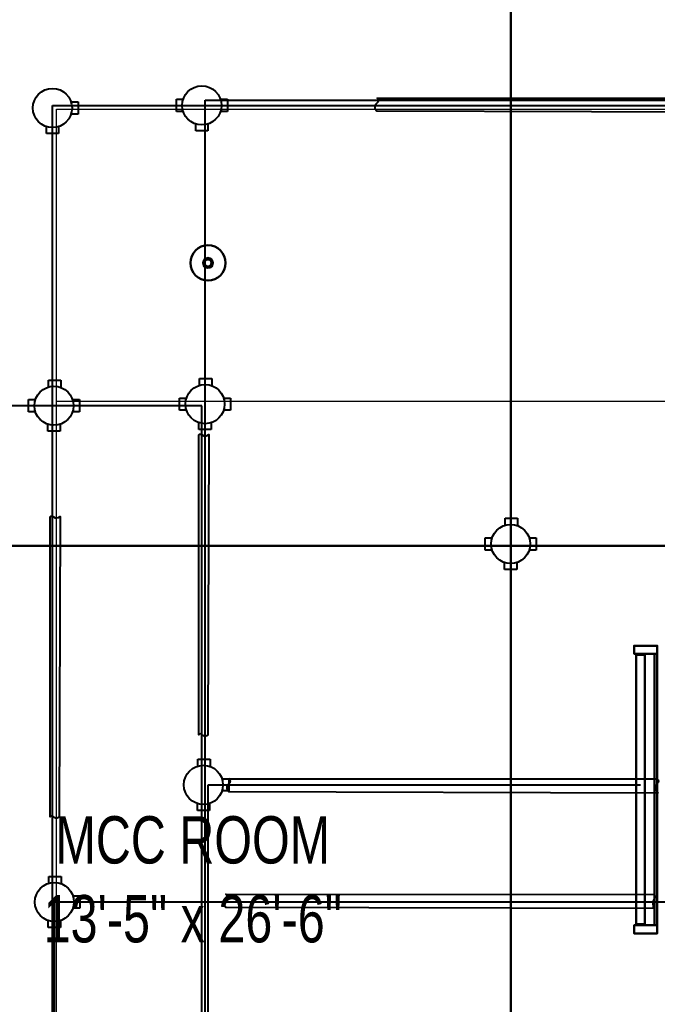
# Model space of a CAD drawing. Header units: inches. Extents: x 1439 to 2532, y 856 to 1629.
# Drawn here: x 2029.7 to 2137.5, y 1201 to 1367.5 of the extents above; entities that cross this region are included whole.
import ezdxf

# ---------------------------------------------------------------- set-up
doc = ezdxf.new("R2010")
doc.units = ezdxf.units.IN
doc.header["$MEASUREMENT"] = 0
doc.layers.add('Cables', color=7, linetype='Continuous')
doc.layers.add('dim-8', color=18, linetype='Continuous', lineweight=15)
doc.layers.add('E-WTL-Wall-Tube-Light', color=7, linetype='Continuous', lineweight=30)
doc.styles.add('Swiss721', font='swisscl.ttf')

# ---------------------------------------------------------------- blocks, each defined once
blk = doc.blocks.new('A$C63C712C3')
at = {"ltscale": 2}
for p, q in [((39.8, 42), (33.8, 42)), ((39.8, 15.9), (33.8, 15.9)), ((1230.6, 42), (1236.6, 42)), ((1230.6, 15.9), (1236.6, 15.9))]:
    blk.add_line(p, q, dxfattribs=at)
for points in [[(35.5, 102.6), (0, 102.6), (0, 0), (35.5, 0)], [(35.5, 102.6), (1235.5, 102.6), (1235.5, 90.2), (35.5, 90.2)], [(1235.5, 102.6), (1270.9, 102.6), (1270.9, 0), (1235.5, 0)], [(39.8, 47.6), (1230.6, 47.6), (1230.6, 10.1), (39.8, 10.1)]]:
    blk.add_lwpolyline(points, close=True, dxfattribs=at)

msp = doc.modelspace()

# ---------------------------------------------------------------- linework, layer by layer
at = {"color": 6, "lineweight": 30}
for p, q in [((2112.73, 1278.53), (2112.73, 1396.88)), ((1985.66, 1278.53), (2271.77, 1278.53)), ((2112.73, 1101.58), (2112.73, 1278.86))]:
    msp.add_line(p, q, dxfattribs=at)
for p, q in [((2038.38, 1353.6), (2039.55, 1353.6)), ((2039.55, 1353.6), (2039.55, 1351.54)), ((2056.19, 1351.98), (2056.19, 1354.05)), ((2056.19, 1354.05), (2057.36, 1354.05)), ((2063.64, 1354.05), (2064.81, 1354.05)), ((2064.81, 1354.05), (2064.81, 1351.98)), ((2057.36, 1351.98), (2056.19, 1351.98)), ((2064.81, 1351.98), (2063.64, 1351.98)), ((2039.55, 1351.54), (2038.38, 1351.54)), ((2034.2, 1348.26), (2034.2, 1349.43)), ((2036.27, 1349.43), (2036.27, 1348.26)), ((2059.46, 1348.7), (2059.46, 1349.87)), ((2061.53, 1348.7), (2059.46, 1348.7)), ((2061.53, 1349.87), (2061.53, 1348.7)), ((2036.27, 1348.26), (2034.2, 1348.26)), ((2060.11, 1305.68), (2060.11, 1306.85)), ((2060.11, 1306.85), (2062.17, 1306.85)), ((2062.17, 1306.85), (2062.18, 1305.61)), ((2034.55, 1305.41), (2034.55, 1306.58)), ((2034.55, 1306.58), (2036.62, 1306.58)), ((2036.62, 1306.58), (2036.62, 1305.34)), ((2056.73, 1301.47), (2056.73, 1303.53)), ((2056.73, 1303.53), (2057.9, 1303.53)), ((2064.19, 1303.53), (2065.36, 1303.53)), ((2065.36, 1303.53), (2065.36, 1301.47)), ((2031.18, 1301.2), (2031.18, 1303.27)), ((2031.18, 1303.27), (2032.35, 1303.27)), ((2038.63, 1303.27), (2039.8, 1303.27)), ((2039.8, 1303.27), (2039.8, 1301.2)), ((2032.35, 1301.2), (2031.18, 1301.2)), ((2039.8, 1301.2), (2038.63, 1301.2)), ((2057.9, 1301.47), (2056.73, 1301.47)), ((2065.36, 1301.47), (2064.19, 1301.47)), ((2034.45, 1297.92), (2034.45, 1299.09)), ((2036.52, 1299.09), (2036.52, 1297.92)), ((2060.01, 1298.19), (2060.01, 1299.36)), ((2062.07, 1299.36), (2062.07, 1298.19)), ((2036.52, 1297.92), (2034.45, 1297.92)), ((2062.07, 1298.19), (2060.01, 1298.19)), ((2111.8, 1282.04), (2111.8, 1283.21)), ((2111.8, 1283.21), (2113.86, 1283.21)), ((2113.86, 1283.21), (2113.86, 1281.97)), ((2108.42, 1277.83), (2108.42, 1279.89)), ((2108.42, 1279.89), (2109.59, 1279.89)), ((2115.88, 1279.89), (2117.05, 1279.89)), ((2117.05, 1279.89), (2117.05, 1277.83)), ((2109.59, 1277.83), (2108.42, 1277.83)), ((2117.05, 1277.83), (2115.88, 1277.83)), ((2111.69, 1274.55), (2111.69, 1275.72)), ((2113.76, 1275.72), (2113.76, 1274.55)), ((2113.76, 1274.55), (2111.69, 1274.55)), ((2059.83, 1241.3), (2059.83, 1242.47)), ((2059.83, 1242.47), (2061.89, 1242.47)), ((2061.89, 1242.47), (2061.9, 1241.24)), ((2063.91, 1239.16), (2065.08, 1239.16)), ((2065.08, 1239.16), (2065.08, 1237.1)), ((2065.08, 1237.1), (2063.91, 1237.1)), ((2059.73, 1233.82), (2059.73, 1234.99)), ((2061.79, 1233.82), (2059.73, 1233.82)), ((2061.79, 1234.99), (2061.79, 1233.82)), ((2034.62, 1221.49), (2034.62, 1222.66)), ((2034.62, 1222.66), (2036.69, 1222.66)), ((2036.69, 1222.66), (2036.69, 1221.42)), ((2038.7, 1219.35), (2039.87, 1219.35)), ((2039.87, 1219.35), (2039.87, 1217.28)), ((2039.87, 1217.28), (2038.7, 1217.28)), ((2034.52, 1214), (2034.52, 1215.17)), ((2036.59, 1214), (2034.52, 1214)), ((2036.59, 1215.17), (2036.59, 1214))]:
    msp.add_line(p, q)
at = {"color": 5, "lineweight": 20}
for p, q in [((2035.93, 1083.14), (2035.93, 1352.4)), ((2035.93, 1352.4), (2276.97, 1352.4)), ((2035.93, 1302.99), (2147.44, 1302.99))]:
    msp.add_line(p, q, dxfattribs=at)
for points in [[(2162.56, 1354.21, -0.56347), (2162.56, 1353.42, 0.368601), (2162.65, 1351.81), (2090.12, 1352.01, -0.456322), (2090.12, 1353.42, 0.605884), (2090.12, 1354.24)], [(2059.99, 1297.29, -0.56347), (2060.55, 1297.29, 0.368601), (2061.68, 1297.35), (2061.53, 1246.58, -0.456322), (2060.55, 1246.58, 0.605884), (2059.97, 1246.58)], [(2034.83, 1283.44, -0.56347), (2035.39, 1283.44, 0.368601), (2036.51, 1283.5), (2036.37, 1232.73, -0.456322), (2035.39, 1232.73, 0.605884), (2034.81, 1232.73)], [(2137.52, 1239.13, -0.56347), (2137.52, 1238.34, 0.368601), (2137.61, 1236.73), (2065.08, 1236.93, -0.456322), (2065.08, 1238.34, 0.605884), (2065.08, 1239.16)], [(2137, 1219.6, -0.56347), (2137, 1218.81, 0.368601), (2137.09, 1217.2), (2064.55, 1217.4, -0.456322), (2064.56, 1218.81, 0.605884), (2064.56, 1219.63)]]:
    msp.add_lwpolyline(points, format="xyb", close=True)
for centre in [(2035.23, 1352.57), (2060.49, 1353.01), (2035.48, 1302.23), (2061.04, 1302.5), (2112.73, 1278.86), (2060.76, 1238.13), (2035.55, 1218.32)]:
    msp.add_circle(centre, 3.31)
at = {"color": 190, "lineweight": 30}
for radius in [2.98, 0.834, 0.596]:
    msp.add_circle((2061.53, 1326.38), radius, dxfattribs=at)
at = {"layer": 'Cables', "color": 3}
for p, q in [((2061.04, 1138.94), (2061.04, 1353.89)), ((2061.04, 1353.89), (2199.35, 1353.89)), ((2060.49, 1302.23), (1979.17, 1302.23)), ((2060.49, 1138.51), (2060.49, 1302.23)), ((2061.58, 1139.36), (2061.58, 1238.13)), ((2061.58, 1238.13), (2134.71, 1238.13))]:
    msp.add_line(p, q, dxfattribs=at)
at = {"layer": 'Cables', "color": 1}
for p, q in [((2035.23, 1083.14), (2035.23, 1353.01)), ((2035.23, 1353.01), (2253.68, 1353.01)), ((2035.55, 1083.14), (2035.55, 1218.32)), ((2172.12, 1218.32), (2035.55, 1218.32))]:
    msp.add_line(p, q, dxfattribs=at)

# ---------------------------------------------------------------- block references
at = {"layer": 'E-WTL-Wall-Tube-Light', "lineweight": 0, "xscale": 0.03825770519629215, "yscale": 0.03825770520678021, "zscale": 0.03825770521002791, "rotation": 270}
msp.add_blockref('A$C63C712C3', (2133.59, 1261.65), dxfattribs=at)

# ---------------------------------------------------------------- texts
at = {"layer": 'dim-8', "linetype": 'Continuous', "ltscale": 10, "insert": (2058.96, 1222.11), "char_height": 8, "attachment_point": 5, "style": 'Swiss721'}
msp.add_mtext('\\A1;MCC ROOM\\P13\'-5" x 26\'-6"', dxfattribs=at)

doc.saveas('drawing.dxf')
